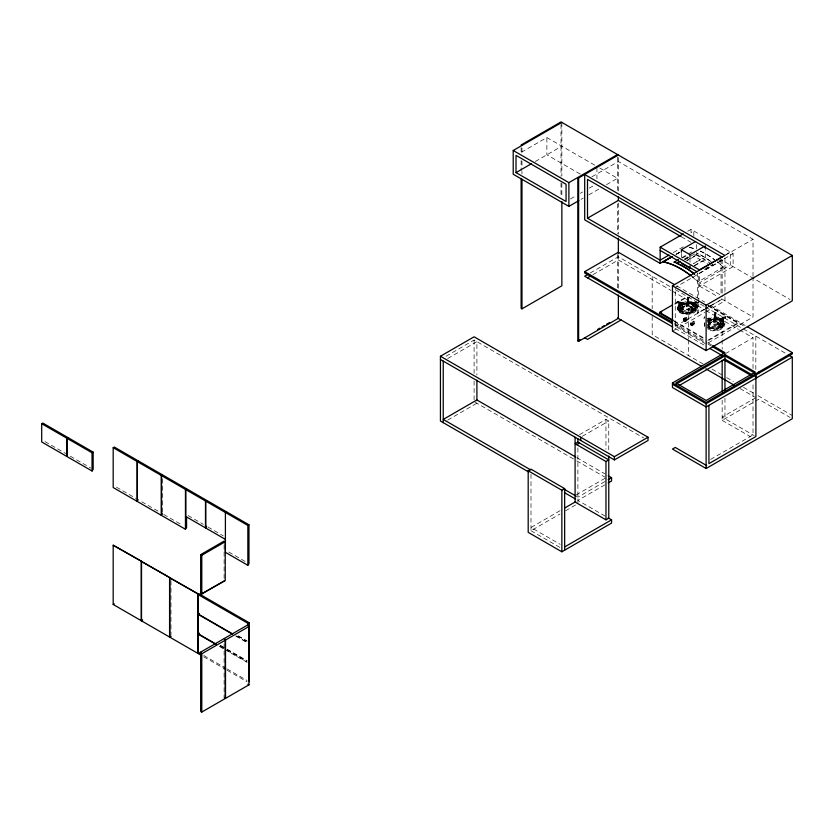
<?xml version="1.0" encoding="UTF-8"?>
<svg xmlns="http://www.w3.org/2000/svg" width="834" height="834" viewBox="0 0 834 834"><rect width="100%" height="100%" fill="white"/><g stroke="black" fill="none" stroke-linecap="round" stroke-linejoin="round"><path stroke-width="0.63" stroke-dasharray="4.17 3.13" d="M713.331 321.716L714.696 320.996L716.01 321.507M688.821 302.273L687.602 302.857L688.821 302.273L688.957 296.946L688.467 300.772L687.383 300.782L688.467 301.189L688.676 299.489L687.602 299.5L687.383 301.199M715.885 317.9L714.675 318.484L715.885 317.9L716.031 312.583L714.821 312.594L714.457 316.826L715.541 316.816L715.749 315.116L714.675 315.127L714.457 316.826M700.289 259.697L693.544 263.596L700.289 259.739L694.618 256.309L686.747 260.886M692.22 307.861L692.918 311.655L691.886 312.072L687.101 312.99L680.638 311.593M693.951 309.206L692.918 308.299L691.886 308.726L692.929 309.623L693.951 309.206L693.951 308.361L690.802 306.099L689.874 306.474L691.428 308.246L692.324 307.819M713.247 321.476C713.206 324.238 718.22 321.413 715.03 320.392M687.383 300.782L687.748 296.967L687.602 302.857M715.541 316.816L716.031 312.583M687.925 301.189L688.144 299.489M688.217 298.926L688.352 297.79M714.675 318.484L714.821 312.594M714.999 316.826L715.218 315.127M715.28 314.554L715.426 313.428M686.142 306.224C693.815 303.347 683.713 310.738 686.955 304.869M713.216 321.851L714.029 320.496M686.236 305.713C684.933 304.681 691.615 303.607 690.802 307.183C683.317 314.074 682.765 300.323 688.978 306.141M713.31 321.34L714.331 320.193L716.052 320.934M677.25 307.892C679.835 300.104 695.619 298.885 697.829 307.339C696.38 315.711 681.847 316.878 677.479 310.258L677.25 307.892L677.25 308.736C679.846 300.688 695.577 299.489 697.829 308.173M679.272 311.363L678.23 307.871L679.71 305.15M678.23 308.705C680.273 301.991 693.7 300.021 695.858 307.392C694.764 314.428 683.703 314.783 679.251 310.519M689.499 303.597C696.327 305.025 682.9 301.241 681.931 305.213L682.608 304.764L680.523 306.245L679.21 308.674L680.523 305.411M681.962 305.88C681.138 311.051 689.781 310.863 692.501 308.153C694.816 307.183 691.334 302.857 693.784 306.068C694.274 313.949 676.801 310.915 682.587 305.129M683.15 319.672L684.214 318.661L686.173 318.609L686.173 316.941C691.396 323.582 677.052 321.59 686.173 318.609M683.15 320.506L685.204 319.328L687.07 320.402M688.821 305.671L688.613 304.733L686.841 304.9M684.964 321.57L685.131 320.173L685.214 321.559M684.62 321.309L685.6 321.278M687.07 319.568L686.007 320.569L684.047 320.621L684.047 318.953L686.851 317.327M694.524 308.517L694.91 307.402M692.356 325.771C688.926 326.136 690.719 321.33 693.429 322.81L693.429 321.132C696.463 322.101 692.574 328.252 691.886 324.666C692.574 323.613 693.607 325.448 692.481 325.76M690.416 324.707L692.47 323.519L694.336 324.593M695.858 307.392C693.617 313.459 682.973 314.293 679.397 309.08M691.428 308.246L691.886 312.072L695.379 310.081L696.849 307.36L695.379 310.915M691.886 325.5L692.866 325.479M697.829 307.339C695.035 315.033 681.931 316.211 677.479 309.424M694.336 323.759L692.283 324.947M704.553 326.73L704.803 321.976M704.323 325.197L704.803 323.655M709.036 321.507C707.586 329.044 725.684 325.02 718.616 319.516C728.572 327.606 702.165 329.117 709.682 320.777M710.109 320.392C706.273 326.657 722.473 326.282 719.408 320.131M721.598 324.145L721.827 321.945L720.034 320.12L720.774 320.527M707.597 321.038C725.278 310.446 728.614 333.475 708.452 326.803M722.932 323.019L721.619 326.292M707.712 327.22C712.851 330.337 721.744 329.128 723.922 322.987C724.016 330.556 713.018 331.703 707.722 328.898M707.68 319.245C730.209 309.748 728.999 335.539 707.712 328.064M724.902 322.966C725.059 330.493 714.675 331.88 709.046 330.212M676.937 301.887L677.396 301.22L682.817 302.659L682.41 303.67L679.689 303.18L679.689 306.537L678.751 306.401L679.21 302.388L676.937 301.887L676.937 302.732L678.751 303.055M676.937 302.732L677.396 301.22M679.689 303.18L680.096 302.586L682.817 303.076M678.751 306.401L679.21 302.388M679.689 306.537L680.096 302.586M682.41 303.67L682.817 302.659M707.67 318.974L709.484 319.307L709.89 318.286L707.169 317.379M709.484 319.307L709.89 318.286M681.368 305.661C677.813 309.278 683.87 312.531 687.216 311.853M683.036 304.754C679.199 311.03 695.4 310.644 692.345 304.504M693.711 309.56L694.566 308.507M707.628 322.341L708.441 321.309L712.632 319.797L719.648 320.287M720.784 325.187L721.639 324.145M722.452 326.553L723.922 323.832L723.714 321.611M709.598 320.819L710.683 319.943M682.619 305.046L682.202 305.505L684.923 303.691M683.129 304.65L684.641 304.097M679.846 309.372L679.846 308.538L681.795 307.162L683.692 306.182L684.516 306.537L682.619 308.351L682.035 312.197L682.035 308.841L681.107 308.444L679.846 309.372L680.763 309.768L682.035 308.841M681.107 308.444L681.107 311.791L681.795 311.353L681.795 307.996L683.692 306.182M680.763 309.768L680.763 308.934L684.516 306.537M680.304 309.57L681.576 308.643M682.202 308.173L684.109 306.787M693.752 309.55L690.906 311.176L687.195 311.843M706.763 320.777C712.017 316.315 723.599 316.42 724.902 324.645M707.597 321.872L713.487 318.849L707.68 320.923M708.869 323.634L710.766 321.82L711.59 322.174L709.692 323.988L709.109 327.825L709.109 324.468L708.181 324.072L708.181 327.428L708.869 326.98L708.869 323.634L709.692 323.988M707.837 324.562L711.59 322.174M707.378 325.208L708.639 324.27M709.275 323.811L711.173 322.414M707.837 325.406L709.109 324.468M720.826 325.187L716.177 327.282M709.682 320.402L709.015 320.85L713.279 319.318L717.146 319.391M684.214 303.962L685.996 303.555M708.181 323.238L710.766 321.82M521.521 152.174L546.875 137.537L595.82 165.799M535.324 161.473L561.855 146.158M591.911 176.798L618.359 161.525L753.019 239.264L753.019 276.846M570.477 198.972L575.992 195.792M580.401 193.248L582.601 191.976M589.221 188.161L593.62 185.607M581.037 199.357L583.247 198.085M588.773 194.895L599.834 188.505M606.464 184.679L617.514 178.299L599.709 168.009M446.044 356.243L474.098 340.053L643.619 437.923M590.305 272.958L618.359 256.768L670.89 287.094M447.733 358.516L476.902 341.669L476.902 375.008M593.005 274.636L618.359 260L671.099 290.451M687.706 231.289L691.011 229.381L733.096 253.682L733.096 266.64L699.434 286.072L699.434 273.114L733.096 253.682M673.382 252.525L684.401 246.166M675.863 254.328L679.23 252.389M676.541 254.099L679.846 252.16M676.541 254.224L679.846 252.306M681.785 257.737L687.268 254.506M688.363 253.87L691.647 251.972M682.473 258.008L686.862 255.475M684.578 258.874L687.873 256.903M684.745 259.645L690.229 256.413M684.745 259.687L690.229 256.528M691.323 255.892L694.618 253.995M686.862 260.344L696.682 254.672L696.682 252.16M694.472 265.452L702.343 260.875L708.045 264.284M694.347 265.931L705.272 259.624L705.272 249.606M725.882 254.61L730.292 252.066L730.292 265.024L699.434 282.841L720.003 294.715M725.465 255.173L753.019 239.264M704.292 269.351L712.851 264.503L706.273 268.381M718.804 260.969L721.045 259.676L790.069 299.531M722.161 260.323L675.259 287.407L675.259 326.282L705.011 343.462M447.733 420.065L476.902 403.218L476.902 401.06M722.776 266.536L723.359 267.099L698.006 281.892L697.412 281.183A80.345 46.391 60 0 0 691.98 276.513M674.8 303.607L686.768 296.696M674.8 304.316L686.768 297.404M683.369 320.235L683.369 318.557L686.173 316.941M684.047 320.621L686.851 319.005M697.589 302.784L697.589 313.063L704.292 309.195M705.408 308.549L722.161 299.197L705.408 308.872M675.259 326.282L704.292 309.518M672.454 331.14L704.855 312.427M705.971 311.791L724.965 300.824L724.965 293.047M693.429 322.81L690.635 324.426L690.635 322.748L693.429 321.132M690.635 322.748L691.313 323.144L694.117 321.528M691.313 323.144L691.313 324.822L694.117 323.196M707.764 340.241L738.236 322.643L738.236 323.352L707.764 340.939M708.347 342.805L753.019 317.014L753.019 278.139M579.505 434.691L605.964 419.419L608.768 421.034L608.768 450.84M582.309 436.307L608.768 421.034M725.465 353.658L753.019 337.749L753.019 368.847M576.2 494.906L605.964 477.726M604.838 481.614L577.899 497.168L575.095 495.542M560.031 510.721L530.997 527.484L560.177 544.331M604.838 484.856L577.899 500.4L604.838 515.954M755.833 397.682L722.161 417.115L754.144 435.588M530.997 474.306L530.997 530.726L560.031 513.963M565.619 510.742L576.784 504.289M722.161 400.268L722.161 420.357L758.638 399.298L790.059 417.438M710.578 459.44L753.019 434.931L753.019 381.805M680.607 304.452L685.35 302.784L693.106 303.169M681.263 304.827L687.873 303.128M694.472 311.624L687.06 313.553L681.972 312.906M708.337 320.464L715.051 318.713M715.593 321.528L714.915 321.872M709.578 328.023L716.594 328.367L720.878 326.865M721.546 327.251L716.813 328.909L709.046 328.533M689.874 306.891L690.802 306.516L692.366 307.902M692.929 308.788L693.951 308.361M691.428 311.603L692.345 311.218M719.992 323.926L719.992 327.282L718.96 327.699L718.501 323.884L716.948 322.112L717.865 321.726L721.024 323.999L721.024 324.833L719.992 325.26L718.96 324.353L719.992 323.926L721.024 324.833M716.948 322.529L717.865 322.143L719.377 323.602M718.501 323.884L719.44 323.529L719.992 327.282M721.024 323.999L719.992 324.416L716.948 322.112M718.501 327.23L719.419 326.855M713.383 318.932L716.375 318.828M696.651 306.193L696.369 302.179L696.651 306.193L695.681 306.339L695.681 302.992L692.825 303.545L692.574 302.961L696.369 301.335M692.825 303.545L696.651 302.002M723.724 318.463L723.724 321.82L722.755 321.966L722.755 318.619L719.898 319.182L719.638 318.171L725.34 316.597L725.632 318.098L723.724 318.463L723.432 317.806L725.632 317.254M719.898 319.182L723.724 317.629M697.589 313.063L698.704 312.74L698.704 303.67M683.713 304.4L686.205 303.68M688.217 306.036L686.789 306.068M710.787 320.037L715.009 319.286M714.352 320.412C702.645 326.198 726.946 324.457 714.696 320.381M715.28 321.663L713.862 321.705M695.681 306.339L695.431 305.755L696.369 305.525M722.755 321.966L722.505 321.382L723.432 321.163L723.432 317.806M714.946 318.786L719.648 319.307L722.234 320.527M692.574 302.961L695.431 302.398L695.681 302.992M692.7 303.253L695.556 302.69M696.505 302.502L698.412 302.137M696.651 302.836L698.558 302.461M719.638 318.588L722.505 318.025L722.755 318.619M719.773 318.88L722.63 318.327M723.578 318.14L725.486 317.764M688.279 305.213L688.832 305.442M687.8 303.128L694.43 304.483M685.975 303.586L687.904 303.357M685.756 303.868L690.072 303.764M712.424 319.255L715.103 318.984M713.904 320.527L714.79 320.433M716.197 327.282L710.651 327.011L708.097 325.531M687.748 297.801L688.957 297.79M687.612 298.937L688.821 298.916M714.821 313.438L716.031 313.417M714.686 314.564L715.885 314.554M714.457 316.409L715.541 316.399M687.862 303.513L689.77 303.482M685.016 313.146L687.153 313.25M714.957 319.015L717.688 319.151M692.356 324.937L691.313 324.822M678.751 302.221L682.41 303.253M677.166 302.388L678.98 302.721M679.887 302.888L682.619 303.378M708.076 318.379L709.89 318.703M707.868 318.682L709.682 319.005M689.197 303.149L693.7 304.9L692.96 304.483L694.868 307.412M687.153 306.255L686.507 305.953M716.27 318.776L720.18 319.641M716.844 319.109L718.512 319.453M716.573 319.224L719.127 319.829M714.227 321.882L713.581 321.58M679.21 305.734L680.096 305.932M707.67 318.275L709.484 318.88M690.469 303.42L693.002 304.462L695.671 306.995M691 303.92L692.272 304.379M717.542 319.047L722.004 321.486L722.932 323.863M717.803 319.214L722.89 322.018L723.912 324.666M718.074 319.547L719.346 320.006M683.692 306.599L684.516 306.964M681.795 307.996L682.619 308.351M679.846 308.538L680.763 308.934M710.766 322.237L711.59 322.591M684.047 318.953L683.369 318.557M580.245 174.066L546.875 154.801L546.875 137.537M681.43 236.814L691.011 242.34M699.434 286.072L717.198 296.331M721.639 298.895L753.019 317.014M676.718 285.916L704.772 302.117M710.38 305.359L745.169 325.437M707.972 305.171L738.236 322.643M708.139 305.359L744.043 326.084M707.972 305.869L738.236 323.352M675.29 289.638L687.393 296.623M704.209 306.328L688.498 297.258L688.498 338.719M705.335 306.975L742.364 328.356M743.48 329.003L786.775 353.991M672.225 291.097L704.772 309.894M705.887 310.54L738.434 329.326M739.56 329.972L753.019 337.749M674.133 320.819L704.396 338.302M674.133 321.528L704.396 339M674.466 323.498L707.013 342.284M708.139 342.93L711.506 344.88M674.466 324.791L707.013 343.577M708.139 344.233L711.506 346.173M675.029 328.356L704.209 345.203M703.083 363.989L652.188 334.601L652.188 316.461M712.059 369.17L722.161 375.008M726.654 377.594L733.388 381.482M743.48 387.31L754.707 393.794M758.043 395.723L792.3 415.499M740.123 388.613L754.707 397.036M722.161 420.357L750.214 436.557M576.784 457.647L604.838 473.837M475.036 402.144L575.658 460.232M576.784 460.879L604.838 477.079M530.997 530.726L560.177 547.573M188.057 515.537L203.329 524.357M207.968 527.036L223.251 535.855M44.994 441.582L65.677 453.519M70.306 456.198L90.979 468.135M116.479 487.171L136.036 498.461M141.749 501.766L159.138 511.805M163.756 514.474L181.145 524.503M228.766 552.004L245.603 561.72M238.128 635.81L247.01 640.929M238.128 636.134L247.01 641.252M235.897 635.81L247 642.222M235.897 636.134L247 642.545M220.374 645.318L225.92 648.518M227.036 649.154L247.01 660.695M220.395 645.652L225.951 648.852M227.056 649.498L247.031 661.028M220.364 646.6L225.91 649.811M227.015 650.447L247 661.977M219.279 646.298L223.71 648.862M224.826 649.498L247.02 662.321M203.757 655.482L225.951 668.295M227.056 668.931L247.031 680.471M203.736 656.765L225.931 669.577M227.046 670.223L247.02 681.753M695.712 254.526L709.89 263.023M689.874 306.474L691.886 307.882M721.504 319.266L722.89 320.339M721.504 320.1L723.766 321.705M694.43 303.639L696.64 305.984L696.838 308.205M694.43 304.473L696.64 306.818M691.542 303.889L693.221 305.202M707.222 326.678L708.462 327.637M679.251 311.353L680.659 312.427M717.407 322.341L718.96 323.686M719.481 324.145L720.513 325.041M690.333 306.703L693.44 309.414M722.89 321.173L723.714 322.445M694.055 305.327L694.701 306.328M690.635 324.426L690.416 323.863M680.148 311.051L679.21 307.84M679.272 310.519L678.23 307.871M725.632 318.098L725.34 316.597M723.432 321.163L723.724 321.82M719.638 318.171L719.898 318.755M692.574 302.534L692.825 303.128M704.323 323.529L704.553 325.052M695.671 306.985L695.858 308.226M755.833 336.133L755.833 371.12M724.965 258.06L724.965 291.744M724.965 398.225L724.965 418.741M723.359 267.099L723.359 267.245A79.814 46.079 60 0 0 717.292 261.991M722.505 318.025L722.505 321.382M722.161 259.676L722.161 296.612M722.161 316.691L722.161 338.719M722.161 340.022L722.161 349.092M721.045 259.676L721.045 294.381M718.96 324.353L718.96 327.699M715.749 315.116L715.749 318.473M698.704 302.377L698.704 273.865L697.589 273.218L697.589 297.644M696.682 244.643L696.682 250.909M695.431 302.398L695.431 305.755M693.825 236.189L693.825 231.008L691.011 232.623L691.011 229.381M692.918 308.299L692.918 311.655M691.886 308.726L691.886 312.072M689.989 258.425L689.989 262.189M688.676 299.489L688.676 302.836M688.498 340.022L688.498 355.565M681.399 253.473L681.399 257.226M652.188 276.294L652.188 308.684M618.359 157.636L618.359 191.351M618.359 203.027L618.359 234.145M618.359 254.902L618.359 288.825M617.514 157.053L617.514 192.164M617.514 203.84L617.514 233.666M617.514 254.412L617.514 288.126M605.964 419.419L605.964 449.224M596.936 167.676L596.936 178.768M577.899 447.921L577.899 503.642M561.855 122.421L561.855 175.588M561.855 183.365L561.855 196.334M561.011 124.527L561.011 176.401M561.011 182.886L561.011 195.854M521.969 148.035L521.969 153.227M521.969 161.004L521.969 166.195M521.969 171.377L521.969 173.972M521.125 147.555L521.125 152.737M521.125 160.524L521.125 170.897M474.098 340.053L474.098 373.392M474.098 381.086L474.098 401.602M224.117 544.946L224.117 579.651M224.117 643.754L224.117 697.881M170.98 580.839L170.98 635.258M162.672 478.862L162.672 512.545M696.682 254.672A82.9 47.861 60 0 1 705.272 259.624M711.162 261.782A81.92 47.298 60 0 0 696.254 252.869A81.815 47.236 60 0 1 711.162 261.709M691.928 276.638A79.814 46.079 60 0 1 697.975 281.955M689.28 247.271A80.345 46.391 60 0 1 695.379 249.043M700.299 251.055A80.345 46.391 60 0 1 714.55 259.697M717.344 261.876A80.345 46.391 60 0 1 722.755 266.599M689.343 247.448A79.814 46.079 60 0 1 695.42 249.21M700.32 251.211A79.814 46.079 60 0 1 714.519 259.822M704.469 316.847L704.011 318.359L704.469 316.847"/><path stroke-width="1.25" d="M92.042 471.012L93.158 469.386L93.158 452.132L68.127 437.683L67.012 438.33L67.012 456.563L92.042 471.012L92.042 452.779L67.012 438.33M113.184 447.691L137.089 461.494L138.215 460.848L114.31 447.045L113.184 447.691L113.184 487.536L137.089 501.338L138.215 499.722M137.37 461.661L161.275 475.453L162.39 474.807L138.486 461.004L137.37 461.661L137.37 501.505L161.275 515.297L162.39 513.681M161.556 475.62L185.45 489.422L186.576 488.766L162.672 474.973L161.556 475.62L161.556 515.464L185.45 529.267L186.576 527.641L186.576 517.278M185.836 489.641L205.477 500.984L206.603 500.327L186.962 488.995L185.836 489.641L185.836 516.527L205.477 527.87L206.603 526.244M226.525 511.836L225.399 512.483L225.409 552.327L247.844 565.285L248.97 563.669L248.97 524.794L206.884 500.494L205.758 501.14L205.758 528.026L225.399 539.369M578.827 200.64L568.882 206.384L513.212 174.243L513.212 150.495L561.855 122.421M41.7 423.714L42.826 423.067L67.846 437.516L66.73 438.163L41.7 423.714L41.7 441.947L66.73 456.396L66.73 438.163M516.017 172.617L566.067 201.515L566.067 184.262L516.017 155.364L516.017 172.617L531.446 163.714M92.042 452.779L93.158 452.132M513.212 150.495L568.882 182.636L617.514 154.561M618.359 318.317L578.629 341.377L577.795 340.897L577.795 177.496L578.629 177.976L618.359 155.041M722.161 257.091L587.501 179.341L587.501 218.216L618.359 200.4L680.951 236.533M672.225 323.498L584.697 272.958L584.697 271.665L618.359 252.233L674.466 284.623M521.125 178.674L521.125 308.361L521.969 308.851L561.855 285.822L561.855 201.526M528.527 471.898L440.435 421.034L440.435 356.243L474.098 336.811L648.039 437.235L648.039 440.477L614.377 459.909L440.435 359.485M588.064 274.261L584.697 276.2L672.788 327.064M587.501 277.816L590.806 275.908M671.38 256.924L660.153 263.398L660.153 247.198L683.296 233.843M668.972 255.068L660.153 260.156L587.501 218.216M681.399 252.222L681.399 249.71L695.587 241.516M663.895 261.834L663.301 261.709L672.121 256.611M663.301 261.855L672.121 256.768M674.101 262.168L678.49 259.562M681.399 249.71L689.989 254.672L704.177 246.478M674.101 262.095A80.564 46.516 60 0 1 676.906 263.231L680.19 261.334M205.758 501.14L247.844 525.441L248.97 524.794M142.364 561.72L113.184 545.207L113.184 604.483L114.31 603.837M200.66 554.631L224.117 541.089L225.232 541.735L225.232 580.61L200.66 594.475L200.66 554.631L201.786 555.277L225.232 541.735M721.473 257.153L699.434 269.882L660.153 247.198M521.969 145.45L521.125 144.96L561.011 121.931L792.3 255.465L792.3 300.824L706.117 350.582L672.454 331.14L672.454 285.791L724.965 255.465L584.697 174.483L584.697 219.832L660.153 263.398M577.795 340.897L579.995 339.615M597.655 329.43L599.865 328.148M602.065 326.876L604.275 325.604M606.485 324.332L609.79 322.414M621.163 319.933L587.501 339.375L584.697 337.749M673.017 320.882L659.558 313.115L659.558 312.406L672.621 304.869M659.558 313.115L661.737 311.853M113.184 604.483L141.238 620.684L142.364 620.037M199.034 652.751L197.908 653.397L169.855 637.207L169.855 577.92L199.034 594.444L141.519 561.563L141.519 620.85L142.645 620.194M232.571 633.892L198.169 614.033L198.169 594.59L199.284 593.944L249.23 622.779L249.23 642.211M200.66 594.475L224.117 580.933M672.454 285.791L706.117 305.223L792.3 255.465M198.169 614.033L199.284 613.386M215.923 644.046L198.169 633.788L198.169 614.356L199.284 613.709M141.519 620.85L169.573 637.04L170.699 636.394M169.855 637.207L170.98 636.561M198.169 633.788L199.284 633.142M201.515 655.482L198.19 653.564L198.19 634.132L199.316 633.475M198.169 594.59L248.105 623.425L249.23 622.779M198.19 653.564L199.316 652.918M200.66 652.136L224.117 638.594L225.232 640.22L225.232 698.527L201.786 712.069L200.66 711.423L200.66 652.136L201.786 653.762L201.786 712.069M201.786 653.762L225.232 640.22M225.514 640.053L248.97 626.511L247.844 624.895L224.398 638.437L225.514 640.053L225.514 698.371L224.398 697.714M706.679 465.581L675.259 447.441L672.454 449.057L706.117 468.499L792.3 418.741L792.3 357.192L706.117 406.94L672.454 387.508L672.454 382.973L724.965 352.646L712.622 345.526M724.965 354.596L675.811 382.973L706.117 400.466L755.27 372.089L724.965 354.596L724.965 359.131L679.168 385.569M675.811 384.266L724.965 355.889L755.27 373.382M608.205 517.893L611.572 519.843L611.572 523.085L561.855 551.785L528.193 532.342L528.193 470.793L530.997 469.177L564.66 488.609L564.66 550.159M576.784 444.689L579.588 443.062M672.454 382.973L706.117 402.405L792.3 352.646L792.3 353.95L706.117 403.708L672.454 384.266M605.964 461.525L608.768 459.909L577.899 442.093L575.095 443.709L605.964 461.525L605.964 519.843L608.768 518.227L608.768 456.021M440.435 356.243L614.377 456.667L648.039 437.235M528.193 470.793L561.855 490.236L564.66 488.609M225.514 698.371L248.97 684.829L248.97 626.511M608.205 479.675L611.572 477.726L611.572 480.968L608.205 482.907M564.503 508.146L575.668 501.693M564.66 546.927L611.572 519.843M113.184 545.207L170.699 578.087M660.153 250.44L697.193 271.821M747.41 326.74L792.3 352.646M788.985 355.274L792.3 357.192M659.558 312.406L673.017 320.173M584.697 271.665L672.225 322.205M712.622 346.819L723.849 353.303M709.817 348.445L722.161 355.565M724.965 359.131L751.903 374.685M756.949 377.594L755.27 376.624L755.27 374.466M723.849 359.777L750.777 375.331M617.514 317.962L701.404 366.262M705.887 368.847L733.941 385.047M575.658 457.001L476.902 399.976L443.24 419.419L530.768 469.949M608.205 475.787L611.572 477.726M563.315 488.745L575.658 495.865M564.441 492.633L575.658 499.107M605.964 519.843L575.095 502.026L575.095 437.235M198.169 614.356L232.571 634.215M198.19 634.132L215.943 644.38M247.844 684.172L248.97 684.829M758.638 372.089L758.638 373.382M755.906 374.956L755.906 436.505L708.921 463.641L708.921 405.324M724.965 359.756L724.965 390.531M722.161 360.1L722.161 391.844M706.117 305.223L706.117 350.582M706.117 402.405L706.117 468.499M705.272 245.853L705.272 248.355M689.989 254.672L689.989 257.174M689.989 265.942L689.989 268.454A82.9 47.861 60 0 0 681.399 263.492M618.359 196.511L618.359 200.4M618.359 238.044L618.359 253.599M618.359 294.986L618.359 318.442M614.377 456.667L614.377 459.909M580.714 437.235L580.714 440.477M578.629 177.976L578.629 341.377M577.899 438.851L577.899 442.739M568.882 182.636L568.882 206.384M561.855 490.236L561.855 551.785M521.969 179.164L521.969 308.851M476.902 380.137L476.902 400.654M443.24 361.112L443.24 422.661M249.23 642.534L249.23 661.977M249.251 662.311L249.251 681.743M248.105 623.425L248.105 626.011M247.844 525.441L247.844 565.285M205.477 500.984L205.477 527.87M201.786 555.277L201.786 594.152M197.908 594.121L197.908 653.397M185.45 489.422L185.45 529.267M169.573 577.764L169.573 637.04M161.275 475.453L161.275 515.297M141.238 561.397L141.238 620.684M137.089 461.494L137.089 501.338M677.615 263.627A81.92 47.298 60 0 1 694.618 274.157M676.906 263.252A81.815 47.236 60 0 1 694.618 274.084M663.916 261.907A80.345 46.391 60 0 1 691.282 275.96M663.322 261.949A79.814 46.079 60 0 1 690.552 275.533"/></g></svg>
